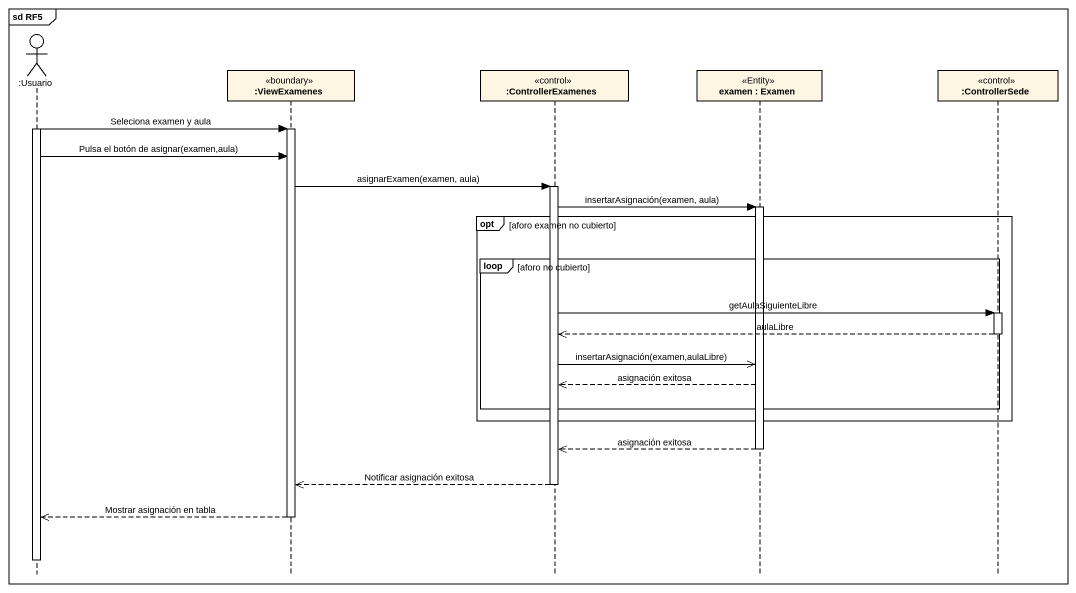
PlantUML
@startuml
mainframe sd RF5
hide footbox
actor ":Usuario" as Usuario
participant ":ViewExamenes" as ViewExamenes <<boundary>>
participant ":ControllerExamenes" as ControllerExamenes <<control>>
participant "examen : Examen" as examen <<Entity>>
participant ":ControllerSede" as ControllerSede <<control>>

activate Usuario
Usuario -> ViewExamenes : Seleciona examen y aula
activate ViewExamenes
Usuario -> ViewExamenes : Pulsa el botón de asignar(examen,aula)
ViewExamenes -> ControllerExamenes : asignarExamen(examen, aula)
activate ControllerExamenes
ControllerExamenes -> examen : insertarAsignación(examen, aula)
activate examen
opt aforo examen no cubierto
  loop aforo no cubierto
    ControllerExamenes -> ControllerSede : getAulaSiguienteLibre
    activate ControllerSede
    ControllerSede -->> ControllerExamenes : aulaLibre
    deactivate ControllerSede
    ControllerExamenes ->> examen : insertarAsignación(examen,aulaLibre)
    examen -->> ControllerExamenes : asignación exitosa
  end
end
examen -->> ControllerExamenes : asignación exitosa
deactivate examen
ControllerExamenes -->> ViewExamenes : Notificar asignación exitosa
deactivate ControllerExamenes
ViewExamenes -->> Usuario : Mostrar asignación en tabla
deactivate ViewExamenes
deactivate Usuario
@enduml
